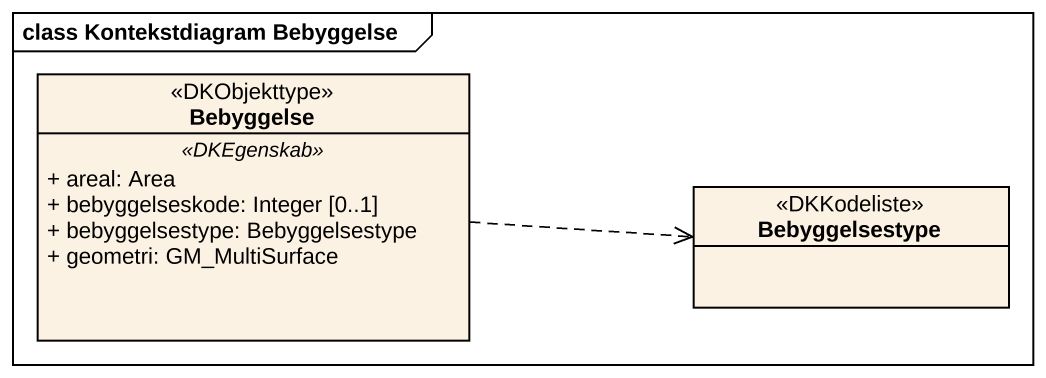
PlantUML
@startuml
mainframe class Kontekstdiagram Bebyggelse
hide circle
hide empty members
skinparam classAttributeIconSize 0
class Bebyggelse <<DKObjekttype>> {
  .. <<DKEgenskab>> ..
  + areal: Area
  + bebyggelseskode: Integer [0..1]
  + bebyggelsestype: Bebyggelsestype
  + geometri: GM_MultiSurface
}
enum Bebyggelsestype <<DKKodeliste>>
Bebyggelse .right.> Bebyggelsestype
@enduml
